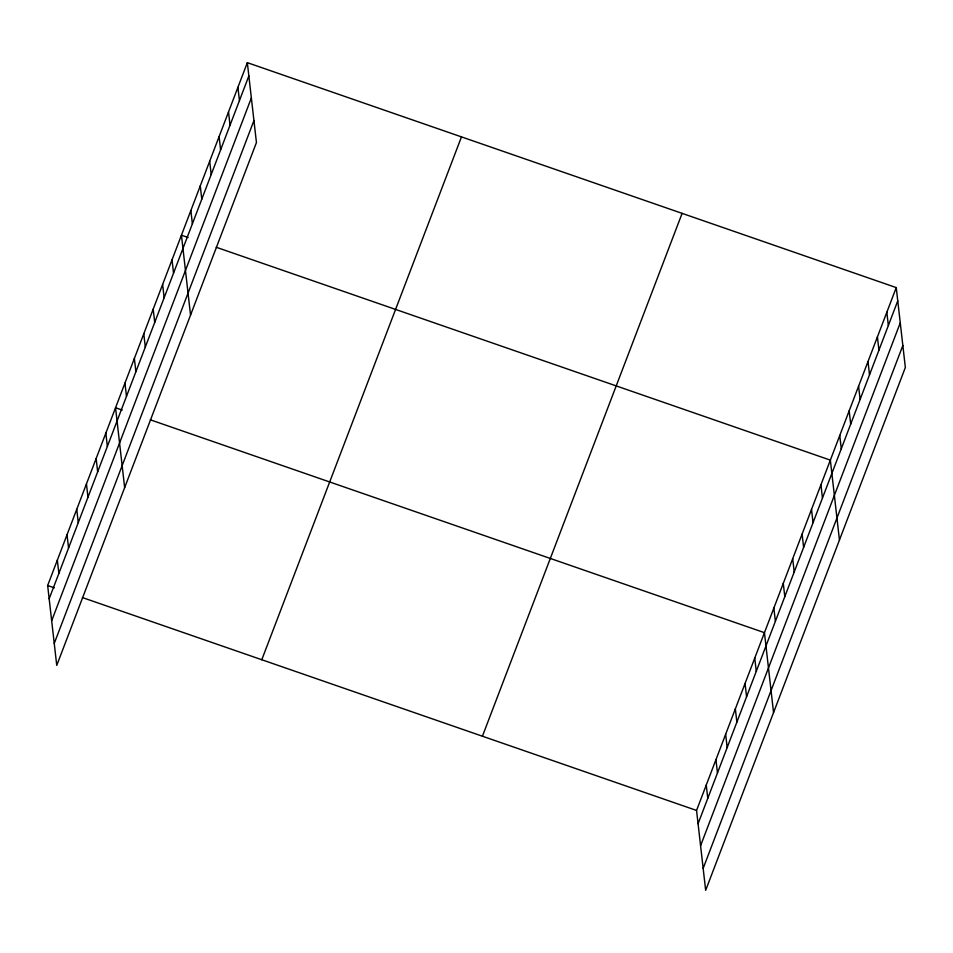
<?xml version="1.0" encoding="UTF-8"?>
<svg xmlns="http://www.w3.org/2000/svg" width="953" height="953" viewBox="0 0 953 953"><rect width="100%" height="100%" fill="white"/><g stroke="black" fill="none" stroke-linecap="round" stroke-linejoin="round"><path stroke-width="1.43" d="M247.339 62.66L256.44 142.557L56.751 665.408L47.65 585.511L247.339 62.66L896.249 287.592L905.35 367.489L705.661 890.34L696.56 810.443L896.249 287.592M49.163 598.806L248.852 75.942M51.665 620.784L251.366 97.921M54.25 643.43L253.939 120.566M261.789 659.738L461.478 136.887M482.421 736.216L682.11 213.365M698.072 823.737L897.762 300.874M700.574 845.716L900.263 322.853M703.159 868.362L902.848 345.498M188.134 237.523L181.439 235.2L190.552 315.098M216.236 247.256L830.349 460.132L839.45 540.029M122.234 410.064L115.539 407.741L124.652 487.638M150.348 419.808L764.449 632.673L773.55 712.57M47.65 585.511L54.345 587.834M82.446 597.579L696.56 810.443M886.838 312.239L888.351 325.521M877.415 336.885L878.928 350.168M868.004 361.532L869.517 374.815M858.593 386.179L860.106 399.474M849.171 410.838L850.695 424.121M839.76 435.485L841.273 448.768M820.938 484.779L822.451 498.062M811.515 509.426L813.04 522.721M802.104 534.073L803.617 547.367M792.693 558.732L794.206 572.014M783.283 583.379L784.795 596.661M773.86 608.026L775.373 621.308M754.752 658.07L756.265 671.353M745.055 683.468L746.568 696.75M735.347 708.865L736.872 722.148M725.65 734.263L727.163 747.545M715.953 759.66L717.466 772.943M706.256 785.046L707.769 798.34M237.928 87.307L239.441 100.589M228.517 111.954L230.03 125.236M219.095 136.601L220.608 149.883M209.684 161.248L211.197 174.542M200.273 185.895L201.786 199.189M190.862 210.553L192.375 223.836M172.028 259.847L173.541 273.13M162.618 284.494L164.13 297.777M153.207 309.141L154.72 322.436M143.784 333.8L145.297 347.083M134.373 358.447L135.886 371.73M124.962 383.094L126.475 396.377M105.843 433.139L107.355 446.421M96.146 458.536L97.659 471.818M86.449 483.933L87.962 497.216M76.752 509.331L78.265 522.613M67.044 534.728L68.556 548.011M57.347 560.114L58.86 573.408"/></g></svg>
